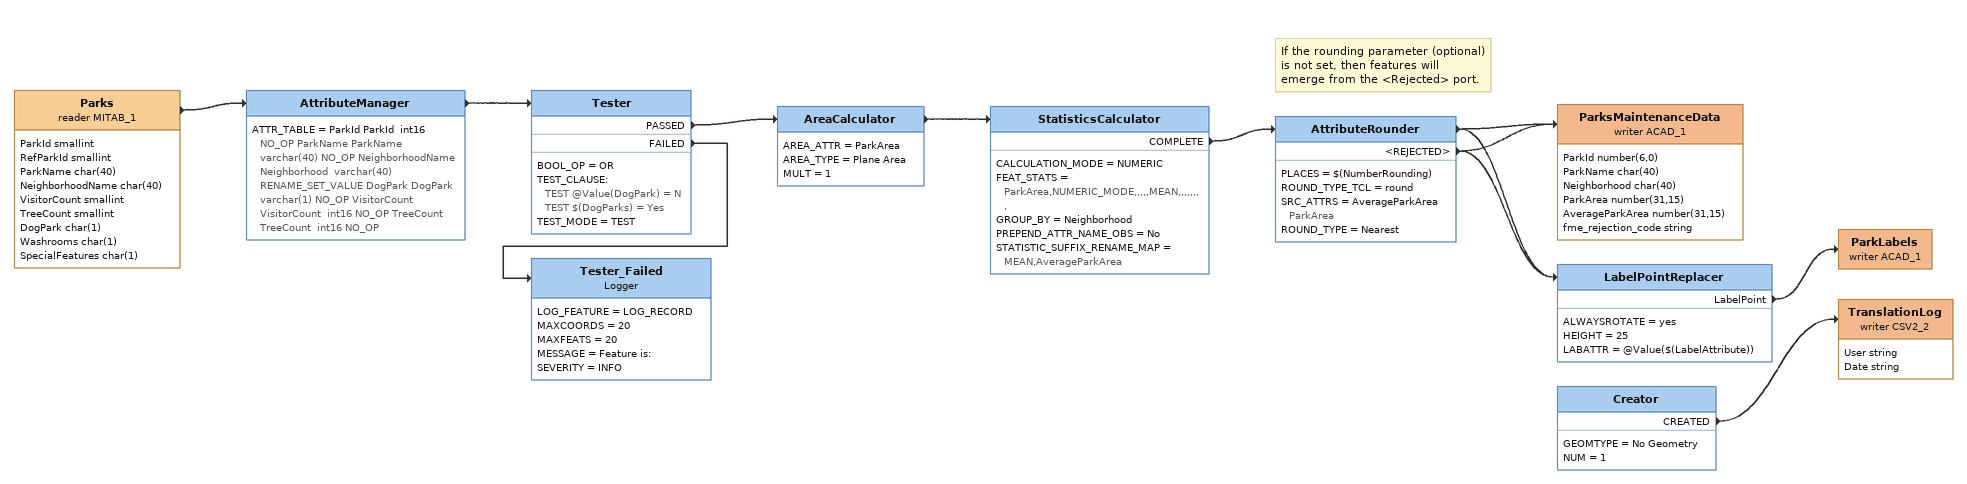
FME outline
Parks (reader MITAB_1)
    attributes: ParkId smallint, RefParkId smallint, ParkName char(40), NeighborhoodName char(40), VisitorCount smallint, TreeCount smallint, DogPark char(1), Washrooms char(1), SpecialFeatures char(1)
    -> AttributeManager
AttributeManager
    ATTR_TABLE = ParkId ParkId  int16 NO_OP ParkName ParkName  varchar(40) NO_OP NeighborhoodName Neighborhood  varchar(40) RENAME_SET_VALUE DogPark DogPark  varchar(1) NO_OP VisitorCount VisitorCount  int16 NO_OP TreeCount TreeCount  int16 NO_OP
    -> Tester
Tester
    BOOL_OP = OR
    TEST_CLAUSE:
      TEST @Value(DogPark) = N
      TEST $(DogParks) = Yes
    TEST_MODE = TEST
    PASSED -> AreaCalculator
    FAILED -> Tester_Failed
AreaCalculator
    AREA_ATTR = ParkArea
    AREA_TYPE = Plane Area
    MULT = 1
    -> StatisticsCalculator
StatisticsCalculator
    CALCULATION_MODE = NUMERIC
    FEAT_STATS = ParkArea,NUMERIC_MODE,,,,,MEAN,,,,,,,,
    GROUP_BY = Neighborhood
    PREPEND_ATTR_NAME_OBS = No
    STATISTIC_SUFFIX_RENAME_MAP = MEAN,AverageParkArea
    COMPLETE -> AttributeRounder
Note: If the rounding parameter (optional) is not set, then features will emerge from the <Rejected> port.
AttributeRounder
    PLACES = $(NumberRounding)
    ROUND_TYPE_TCL = round
    SRC_ATTRS = AverageParkArea ParkArea
    ROUND_TYPE = Nearest
    -> LabelPointReplacer
    -> ParksMaintenanceData (writer ACAD_1)
    <REJECTED> -> LabelPointReplacer
    <REJECTED> -> ParksMaintenanceData (writer ACAD_1)
ParksMaintenanceData (writer ACAD_1)
    attributes: ParkId number(6,0), ParkName char(40), Neighborhood char(40), ParkArea number(31,15), AverageParkArea number(31,15), fme_rejection_code string
LabelPointReplacer
    ALWAYSROTATE = yes
    HEIGHT = 25
    LABATTR = @Value($(LabelAttribute))
    LabelPoint -> ParkLabels (writer ACAD_1)
ParkLabels (writer ACAD_1)
Tester_Failed: Logger
    LOG_FEATURE = LOG_RECORD
    MAXCOORDS = 20
    MAXFEATS = 20
    MESSAGE = Feature is:
    SEVERITY = INFO
Creator
    GEOMTYPE = No Geometry
    NUM = 1
    CREATED -> TranslationLog (writer CSV2_2)
TranslationLog (writer CSV2_2)
    attributes: User string, Date string
